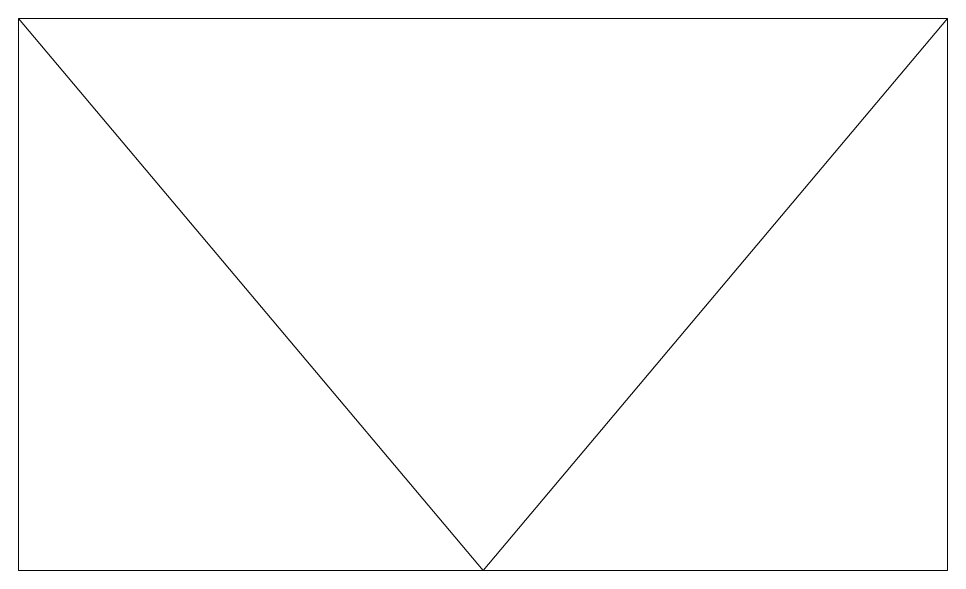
# Model space of a CAD drawing. Extents: x -3.21 to 3.21, y 0 to 3.81.
import ezdxf

# ---------------------------------------------------------------- set-up
doc = ezdxf.new("R2010")
doc.units = 0
doc.header["$MEASUREMENT"] = 0

msp = doc.modelspace()

# ---------------------------------------------------------------- linework, layer by layer
at = {"linetype": 'Continuous', "lineweight": 0}
msp.add_lwpolyline([(-3.2093, 3.812), (3.2093, 3.812), (3.2093, 0), (-3.2093, 0)], close=True, dxfattribs=at)
msp.add_lwpolyline([(-3.2093, 3.812), (0, 0), (3.2093, 3.812)], dxfattribs=at)

doc.saveas('drawing.dxf')
